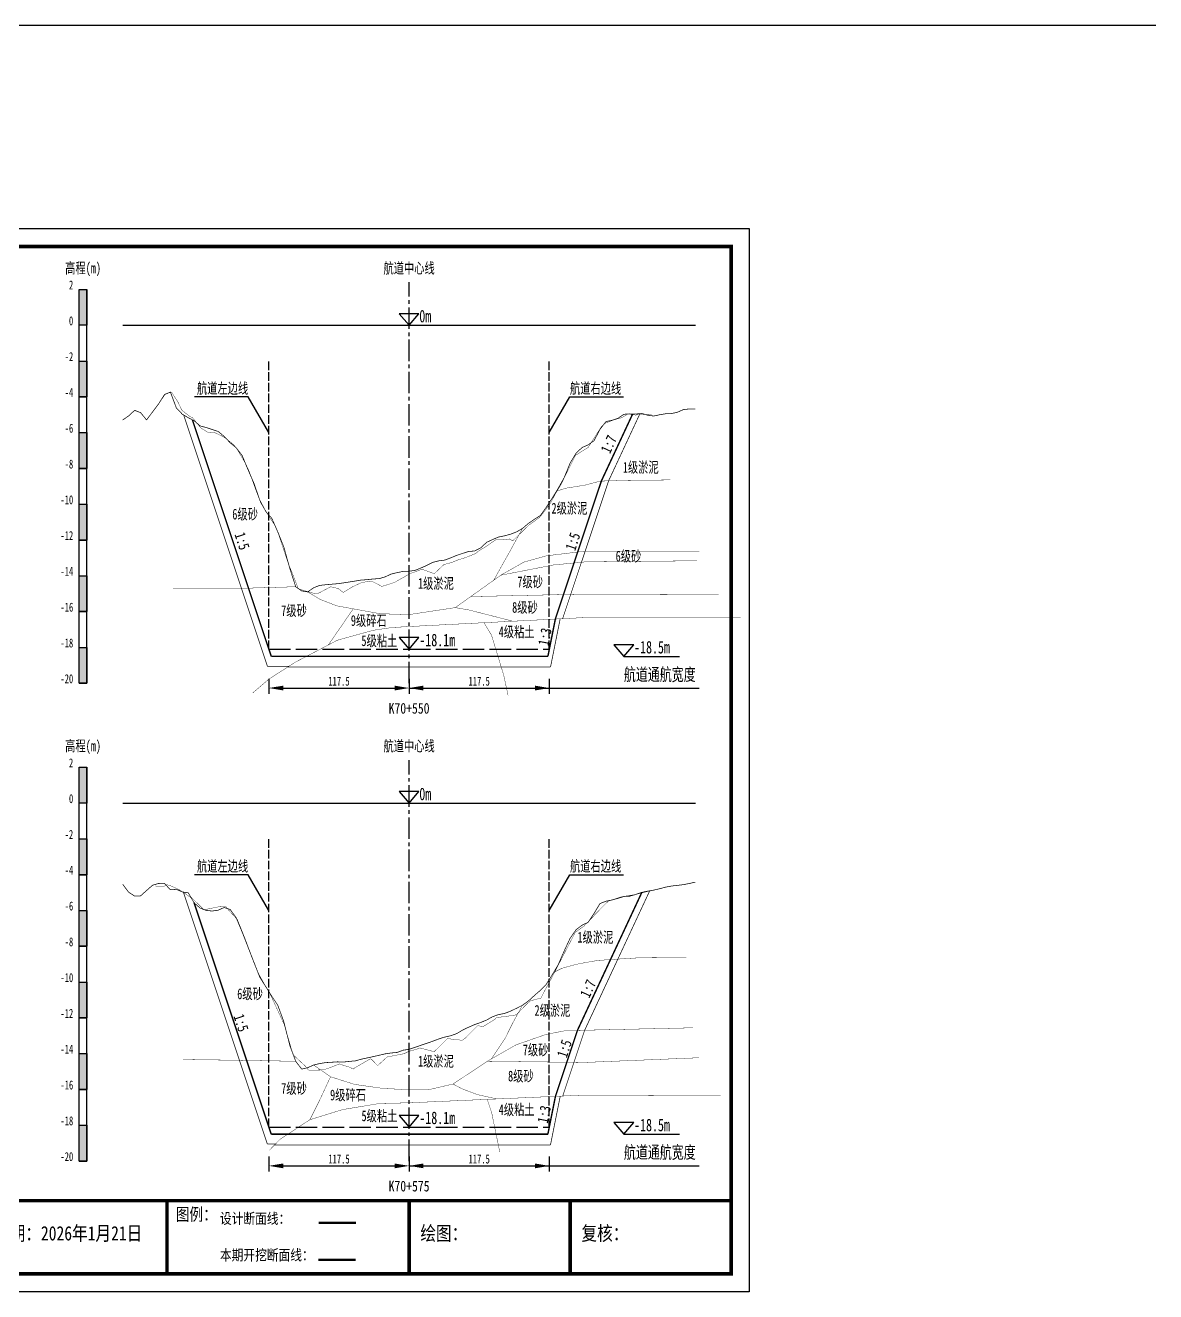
# Model space of a CAD drawing. Header units: millimetres. Extents: x 0 to 1680, y -8762 to 0.
# Drawn here: x 847.8 to 1163.5, y -5197.5 to -4843.7 of the extents above; entities that cross this region are included whole.
import ezdxf
from ezdxf.enums import TextEntityAlignment as Align

# ---------------------------------------------------------------- set-up
doc = ezdxf.new("R2010")
doc.units = ezdxf.units.MM
for name, pattern in [('ACAD_ISO02W100', [15, 12, -3]), ('ACAD_ISO05W100', [33, 24, -3, 0, -3, 0, -3]), ('CENTER2', [1.125, 0.75, -0.125, 0.125, -0.125])]:
    doc.linetypes.add(name, pattern=pattern)
for name, color, linetype in [('0-桩号', 1, 'Continuous'), ('0-航道左右边线标注', 8, 'Continuous'), ('1-疏浚底高', 7, 'Continuous'), ('1-通航宽度', 7, 'Continuous'), ('1-通航底高', 7, 'Continuous'), ('202601', 5, 'Continuous'), ('DMX', 20, 'Continuous'), ('L1', 7, 'Continuous'), ('图幅外框线', 145, 'Continuous'), ('地质分层', 6, 'Continuous'), ('坡比', 1, 'Continuous'), ('尺寸标注', 1, 'Continuous'), ('开挖线', 4, 'Continuous'), ('标尺', 7, 'Continuous'), ('超挖线', 3, 'Continuous'), ('辅助框', 7, 'Continuous'), ('通航底面线', 7, 'ACAD_ISO02W100')]:
    doc.layers.add(name, color=color, linetype=linetype)
doc.styles.get("Standard").update_dxf_attribs({"font": 'arial.ttf'})
doc.styles.add('仿宋', font='仿宋_GB2312.ttf', dxfattribs={"width": 0.8})
doc.styles.add('仿宋GB2312', font='仿宋_GB2312.ttf', dxfattribs={"width": 0.7, "height": 2.5})
doc.styles.add('仿宋体', font='仿宋_GB2312.ttf', dxfattribs={"width": 0.8})
doc.dimstyles.new('2000', dxfattribs={"dimtxt": 3, "dimasz": 2.5, "dimexe": 1.25, "dimexo": 0.625, "dimtad": 1, "dimlfac": 2, "dimdsep": 46, "dimtxsty": 'Standard', "dimcen": 2.5, "dimadec": 0, "dimazin": 0, "dimtfac": 1, "dimtmove": 0, "dimatfit": 3, "dimfxl": 0, "dimarcsym": 0})

# ---------------------------------------------------------------- blocks, each defined once
blk = doc.blocks.new('标尺')
at = {"layer": '标尺', "linetype": 'Continuous'}
for points in [[(-2.11667, 100), (0, 100), (0, 90), (-2.11667, 90)], [(-2.11667, 80), (0, 80), (0, 70), (-2.11667, 70)], [(-2.11667, 60), (0, 60), (0, 50), (-2.11667, 50)], [(-2.11667, 40), (0, 40), (0, 30), (-2.11667, 30)], [(-2.11667, 20), (0, 20), (0, 10), (-2.11667, 10)], [(-2.11667, 0), (0, 0), (0, -10), (-2.11667, -10)]]:
    blk.add_hatch(color=256, dxfattribs=at).paths.add_polyline_path(points)
for p, q in [((-2.11667, -10), (-2.11667, 100)), ((0, -10), (0, 100)), ((-2.11667, 80), (0, 80)), ((-2.11667, 70), (0, 70)), ((-2.11667, 60), (0, 60)), ((-2.11667, 50), (0, 50)), ((-2.11667, 40), (0, 40)), ((-2.11667, 30), (0, 30)), ((-2.11667, 20), (0, 20)), ((-2.11667, 10), (0, 10)), ((-2.11667, 0), (0, 0)), ((-2.11667, -10), (0, -10))]:
    blk.add_line(p, q, dxfattribs=at)
at = {"layer": '标尺'}
for points in [[(-2.11667, 100), (0, 100), (0, 90), (-2.11667, 90)], [(-2.11667, 100), (0, 100), (0, 90), (-2.11667, 90)], [(-2.11667, 80), (0, 80), (0, 70), (-2.11667, 70)], [(-2.11667, 80), (0, 80), (0, 70), (-2.11667, 70)], [(-2.11667, 60), (0, 60), (0, 50), (-2.11667, 50)], [(-2.11667, 60), (0, 60), (0, 50), (-2.11667, 50)], [(-2.11667, 40), (0, 40), (0, 30), (-2.11667, 30)], [(-2.11667, 40), (0, 40), (0, 30), (-2.11667, 30)], [(-2.11667, 20), (0, 20), (0, 10), (-2.11667, 10)], [(-2.11667, 20), (0, 20), (0, 10), (-2.11667, 10)], [(-2.11667, 0), (0, 0), (0, -10), (-2.11667, -10)], [(-2.11667, 0), (0, 0), (0, -10), (-2.11667, -10)]]:
    blk.add_lwpolyline(points, close=True, dxfattribs=at)
at = {"layer": '标尺', "style": '仿宋GB2312', "width": 0.7}
blk.add_text('高程(m)', height=3, dxfattribs=at).set_placement((-1.05833, 106), align=Align.MIDDLE_CENTER)
for s, p in [('2', (-3.81667, 100)), ('0', (-3.81667, 90)), ('-2', (-3.81667, 80)), ('-4', (-3.81667, 70)), ('-6', (-3.81667, 60)), ('-8', (-3.81667, 50)), ('-10', (-3.81667, 40)), ('-12', (-3.81667, 30)), ('-14', (-3.81667, 20)), ('-16', (-3.81667, 10)), ('-18', (-3.81667, 0)), ('-20', (-3.81667, -10))]:
    blk.add_text(s, height=2.5, dxfattribs=at).set_placement(p, align=Align.RIGHT)
blk = doc.blocks.new('通航底高')
at = {"layer": '1-通航底高'}
for p, q in [((-2.76, 3.23), (0, 0)), ((2.76, 3.23), (-2.76, 3.23)), ((0, 0), (2.76, 3.23))]:
    blk.add_line(p, q, dxfattribs=at)
at = {"layer": '1-通航底高', "style": '仿宋', "width": 0.7}
blk.add_attdef('通航底高', (2.86, 0.82), '', height=3.5, dxfattribs=at)
blk = doc.blocks.new('疏浚底高')
at = {"layer": '1-疏浚底高'}
for p, q in [((-2.76, 3.23), (0, 0)), ((2.76, 3.23), (-2.76, 3.23)), ((0, 0), (2.76, 3.23)), ((0, 0), (15.51, 0))]:
    blk.add_line(p, q, dxfattribs=at)
at = {"layer": '1-疏浚底高', "style": '仿宋', "width": 0.7}
blk.add_attdef('疏浚底高', (2.86, 0.82), '', height=3.5, dxfattribs=at)
blk = doc.blocks.new('*D250')
at = {"layer": 'Defpoints', "color": 0}
for p in [(915.83, -5018), (955, -5018), (955, -5028.85)]:
    blk.add_point(p, dxfattribs=at)
at = {"layer": '尺寸标注', "color": 0, "lineweight": -2, "ltscale": 0.5}
for p, q in [((915.83, -5026.25), (915.83, -5030.45)), ((955, -5026.25), (955, -5030.45)), ((919.83, -5028.85), (951, -5028.85))]:
    blk.add_line(p, q, dxfattribs=at)
at = {"layer": '尺寸标注', "color": 0}
for points in [[(919.83, -5028.19), (919.83, -5029.52), (915.83, -5028.85)], [(951, -5029.52), (951, -5028.19), (955, -5028.85)]]:
    blk.add_solid(points, dxfattribs=at)
at = {"layer": '尺寸标注', "color": 0, "insert": (935.42, -5026.96), "char_height": 2.5, "attachment_point": 5, "style": '仿宋GB2312'}
blk.add_mtext('117.5', dxfattribs=at)
blk = doc.blocks.new('*D251')
at = {"layer": 'Defpoints', "color": 0}
for p in [(915.83, -5151.5), (955, -5151.5), (955, -5162.35)]:
    blk.add_point(p, dxfattribs=at)
at = {"layer": '尺寸标注', "color": 0, "lineweight": -2, "ltscale": 0.5}
for p, q in [((915.83, -5159.75), (915.83, -5163.95)), ((955, -5159.75), (955, -5163.95)), ((919.83, -5162.35), (951, -5162.35))]:
    blk.add_line(p, q, dxfattribs=at)
at = {"layer": '尺寸标注', "color": 0}
for points in [[(919.83, -5161.69), (919.83, -5163.02), (915.83, -5162.35)], [(951, -5163.02), (951, -5161.69), (955, -5162.35)]]:
    blk.add_solid(points, dxfattribs=at)
at = {"layer": '尺寸标注', "color": 0, "insert": (935.42, -5160.46), "char_height": 2.5, "attachment_point": 5, "style": '仿宋GB2312'}
blk.add_mtext('117.5', dxfattribs=at)
blk = doc.blocks.new('*D307')
at = {"layer": 'Defpoints', "color": 0}
for p in [(955, -5018), (994.17, -5018), (994.17, -5028.85)]:
    blk.add_point(p, dxfattribs=at)
at = {"layer": '尺寸标注', "color": 0, "lineweight": -2, "ltscale": 0.5}
for p, q in [((955, -5026.25), (955, -5030.45)), ((994.17, -5026.25), (994.17, -5030.45)), ((959, -5028.85), (990.17, -5028.85))]:
    blk.add_line(p, q, dxfattribs=at)
at = {"layer": '尺寸标注', "color": 0}
for points in [[(959, -5028.19), (959, -5029.52), (955, -5028.85)], [(990.17, -5029.52), (990.17, -5028.19), (994.17, -5028.85)]]:
    blk.add_solid(points, dxfattribs=at)
at = {"layer": '尺寸标注', "color": 0, "insert": (974.58, -5026.96), "char_height": 2.5, "attachment_point": 5, "style": '仿宋GB2312'}
blk.add_mtext('117.5', dxfattribs=at)
blk = doc.blocks.new('*D308')
at = {"layer": 'Defpoints', "color": 0}
for p in [(955, -5151.5), (994.17, -5151.5), (994.17, -5162.35)]:
    blk.add_point(p, dxfattribs=at)
at = {"layer": '尺寸标注', "color": 0, "lineweight": -2, "ltscale": 0.5}
for p, q in [((955, -5159.75), (955, -5163.95)), ((994.17, -5159.75), (994.17, -5163.95)), ((959, -5162.35), (990.17, -5162.35))]:
    blk.add_line(p, q, dxfattribs=at)
at = {"layer": '尺寸标注', "color": 0}
for points in [[(959, -5161.69), (959, -5163.02), (955, -5162.35)], [(990.17, -5163.02), (990.17, -5161.69), (994.17, -5162.35)]]:
    blk.add_solid(points, dxfattribs=at)
at = {"layer": '尺寸标注', "color": 0, "insert": (974.58, -5160.46), "char_height": 2.5, "attachment_point": 5, "style": '仿宋GB2312'}
blk.add_mtext('117.5', dxfattribs=at)

msp = doc.modelspace()

# ---------------------------------------------------------------- linework, layer by layer
at = {"layer": '0-航道左右边线标注', "linetype": 'ACAD_ISO02W100', "ltscale": 0.2}
for points in [[(915.8333, -5018), (915.8333, -4937.5)], [(994.1667, -5018), (994.1667, -4937.5)], [(915.8333, -5151.5), (915.8333, -5071)], [(994.1667, -5151.5), (994.1667, -5071)]]:
    msp.add_lwpolyline(points, dxfattribs=at)
at = {"layer": '0-航道左右边线标注'}
for points in [[(915.8333, -4957.5), (910.0598, -4947.5), (895.0598, -4947.5)], [(994.1667, -4957.5), (999.9402, -4947.5), (1014.9402, -4947.5)], [(915.8333, -5091), (910.0598, -5081), (895.0598, -5081)], [(994.1667, -5091), (999.9402, -5081), (1014.9402, -5081)]]:
    msp.add_lwpolyline(points, dxfattribs=at)
at = {"layer": '1-通航宽度'}
for points in [[(955, -5028.85), (1036, -5028.85)], [(955, -5162.35), (1036, -5162.35)]]:
    msp.add_lwpolyline(points, dxfattribs=at)
at = {"layer": '202601', "color": 1, "linetype": 'Continuous', "const_width": 0.1}
for points in [[(884.166, -4950.7), (886.863, -4946.8), (887.073, -4946.6), (888.6497, -4946.2), (890.393, -4948.85), (891.503, -4951.2), (893.8297, -4953.05), (894.4564, -4953.25), (896.7864, -4956.15), (898.7064, -4957.35), (900.733, -4957.5), (902.9297, -4958.55), (903.8097, -4959.1), (906.163, -4961), (907.0097, -4962.2), (909.4197, -4966.3), (910.323, -4968.3), (912.0597, -4973.15), (913.5397, -4977.1), (914.323, -4978.4), (916.3497, -4981.65), (917.5564, -4983.45), (918.1064, -4984.6), (919.8964, -4989.95), (921.3597, -4994.35), (922.1797, -4996.25), (924.053, -5001.1), (924.9797, -5001.4), (928.743, -5002.5), (929.4264, -5002.5), (932.5364, -5000.85), (933.093, -5000.55), (935.2264, -5001.05), (936.5997, -5002.15), (939.1497, -5000.6), (941.8064, -4999.35), (944.213, -4999), (944.7897, -4999.1), (946.6297, -5000.05), (947.4197, -5000.5), (947.5697, -5000.4), (949.0864, -4999.95), (951.0497, -4999.3), (951.2364, -4999.15), (955.453, -4996.8), (956.7897, -4996.35), (958.5464, -4995.65), (959.7064, -4996.05), (962.0264, -4996.9), (964.7364, -4994.35), (967.0297, -4993.75), (968.3797, -4993.15), (970.933, -4992.35), (973.523, -4991.3), (974.6564, -4990.4), (975.953, -4989.65), (979.2597, -4987.4), (980.803, -4987.45), (983.0264, -4987.2), (983.923, -4987.75), (988.183, -4983.6), (988.4064, -4983.4), (988.4764, -4983.3), (988.8797, -4983.05), (991.4597, -4981.15), (992.6264, -4979.7), (994.5597, -4977.1), (995.8397, -4974.65), (997.553, -4971.8), (998.683, -4969.4), (1001.413, -4964), (1001.5897, -4963.75), (1002.043, -4963.5), (1005.033, -4961.6), (1006.0864, -4959.95), (1008.773, -4955.75), (1009.5764, -4954.95), (1012.1264, -4953.95), (1014.453, -4953.3), (1016.1697, -4952.25), (1018.2964, -4952.6), (1019.173, -4952.4), (1020.0664, -4952.4), (1022.6297, -4952.5), (1022.7897, -4952.55)], [(884.166, -5084.15), (884.8997, -5084.2), (886.6464, -5084.2), (887.3964, -5083.8), (888.3564, -5084.1), (890.8364, -5085.2), (894.053, -5087.4), (894.243, -5087.4), (894.3797, -5087.55), (897.733, -5090.8), (901.8964, -5089.95), (902.9797, -5089.9), (903.8497, -5089.9), (904.5897, -5090.9), (907.0397, -5093.55), (908.9464, -5098.25), (910.123, -5101.35), (911.6597, -5105.5), (912.6797, -5108.2), (913.7864, -5110.15), (915.3297, -5112.85), (915.7297, -5113.35), (920.053, -5122.7), (920.7197, -5124.85), (922.5897, -5131.3), (926.133, -5134.6), (926.7064, -5135.45), (926.9997, -5135.6), (931.2797, -5135.55), (931.583, -5135.35), (932.7964, -5134.95), (935.6097, -5133.85), (935.8297, -5134), (938.133, -5134.7), (939.4597, -5135.3), (939.773, -5135), (944.1664, -5132.45), (944.533, -5132.6), (946.203, -5134.35), (948.893, -5131.9), (950.3097, -5131.65), (953.6664, -5131), (954.0197, -5130.8), (954.9597, -5130.35), (956.9864, -5129.8), (958.033, -5129.4), (961.773, -5130.4), (961.9864, -5130.45), (962.013, -5130.45), (962.1197, -5130.35), (965.7197, -5126.8), (969.6897, -5127.25), (969.9464, -5127.2), (970.713, -5126.65), (974.2397, -5123.1), (975.483, -5123.55), (978.9864, -5121.4), (979.3364, -5120.95), (979.633, -5120.9), (984.593, -5120.25), (985.2597, -5119.85), (987.9964, -5117), (988.983, -5116.2), (991.3564, -5115.6), (991.7964, -5115.55), (992.493, -5114.15), (994.933, -5109.65), (996.4964, -5106.6), (997.903, -5103.9), (1001.1864, -5097.55), (1001.4764, -5097.05), (1001.633, -5096.95), (1003.823, -5095.4), (1006.4797, -5092.65), (1006.7664, -5092.3), (1009.6864, -5089.3), (1010.683, -5088.4), (1011.7464, -5088.05), (1014.193, -5087.2), (1016.5297, -5086.8), (1018.1464, -5086.55), (1021.853, -5085.65), (1022.3664, -5085.55), (1022.4264, -5085.55), (1022.643, -5085.45)]]:
    msp.add_lwpolyline(points, dxfattribs=at)
at = {"layer": 'DMX', "color": 7, "linetype": 'Continuous', "const_width": 0.2}
for points in [[(875, -4953.965), (875, -4953.965), (876.6667, -4952.82), (878.3333, -4951.26), (880, -4951.915), (881.6667, -4953.935), (883.3333, -4951.725), (885, -4949.52), (886.6667, -4946.875), (888.3333, -4946.16), (890, -4950.61), (891.6667, -4952.35), (893.3333, -4953.335), (895, -4954.2), (896.6667, -4955.63), (898.3333, -4956.075), (900, -4956.615), (901.6667, -4957.16), (903.3333, -4958.535), (905, -4960.305), (906.6667, -4961.69), (908.3333, -4963.815), (910, -4967.825), (911.6667, -4971.655), (913.3333, -4976.46), (915, -4979.555), (916.6667, -4981.46), (918.3333, -4985.265), (920, -4989.405), (921.6667, -4995.38), (923.3333, -5000.55), (925, -5001.715), (926.6667, -5002), (928.3333, -5000.84), (930, -5000.185), (931.6667, -4999.99), (933.3333, -4999.845), (935, -4999.705), (936.6667, -4999.47), (938.3333, -4999.215), (940, -4998.945), (941.6667, -4998.68), (943.3333, -4998.57), (945, -4998.385), (946.6667, -4998.275), (948.3333, -4997.78), (950, -4997), (951.6667, -4996.61), (953.3333, -4996.26), (955, -4996.215), (956.6667, -4995.975), (958.3333, -4995.3), (960, -4994.56), (961.6667, -4993.72), (963.3333, -4993.305), (965, -4993.1), (966.6667, -4992.46), (968.3333, -4991.775), (970, -4991.22), (971.6667, -4990.69), (973.3333, -4990.555), (975, -4989.68), (976.6667, -4988.135), (978.3333, -4987.36), (980, -4986.665), (981.6667, -4986.325), (983.3333, -4985.875), (985, -4985.24), (986.6667, -4984.27), (988.3333, -4982.86), (990, -4981.695), (991.6667, -4980.655), (993.3333, -4978.325), (995, -4975.775), (996.6667, -4973.035), (998.3333, -4970.05), (1000, -4965.96), (1001.6667, -4963.215), (1003.3333, -4961.65), (1005, -4960.925), (1006.6667, -4959.74), (1008.3333, -4956.575), (1010, -4954.4), (1011.6667, -4954.06), (1013.3333, -4953.5), (1015, -4952.365), (1016.6667, -4952.245), (1018.3333, -4952.29), (1020, -4952.13), (1021.6667, -4952.63), (1023.3333, -4952.85), (1025, -4952.495), (1026.6667, -4952.215), (1028.3333, -4952.165), (1030, -4951.77), (1031.6667, -4951.04), (1033.3333, -4950.875), (1035, -4950.915)], [(875, -5083.68), (875, -5083.68), (876.6667, -5085.895), (878.3333, -5086.975), (880, -5086.91), (881.6667, -5085.425), (883.3333, -5083.95), (885, -5083.46), (886.6667, -5083.42), (888.3333, -5085.22), (890, -5085.1), (891.6667, -5085.81), (893.3333, -5086.08), (895, -5088.91), (896.6667, -5090.345), (898.3333, -5090.985), (900, -5091.145), (901.6667, -5090.925), (903.3333, -5090.17), (905, -5090.705), (906.6667, -5092.93), (908.3333, -5096.92), (910, -5101.185), (911.6667, -5105.5), (913.3333, -5109.72), (915, -5112.32), (916.6667, -5114.99), (918.3333, -5117.5), (920, -5122.045), (921.6667, -5128.66), (923.3333, -5133.13), (925, -5135.305), (926.6667, -5134.93), (928.3333, -5134.175), (930, -5133.77), (931.6667, -5133.505), (933.3333, -5133.405), (935, -5133.285), (936.6667, -5133.345), (938.3333, -5133.16), (940, -5133.01), (941.6667, -5132.545), (943.3333, -5132.185), (945, -5131.825), (946.6667, -5131.445), (948.3333, -5131.055), (950, -5130.8), (951.6667, -5130.67), (953.3333, -5130.035), (955, -5129.795), (956.6667, -5129.24), (958.3333, -5128.645), (960, -5128.085), (961.6667, -5127.51), (963.3333, -5126.88), (965, -5126.35), (966.6667, -5125.99), (968.3333, -5125.38), (970, -5124.38), (971.6667, -5123.595), (973.3333, -5122.865), (975, -5122.295), (976.6667, -5121.605), (978.3333, -5120.665), (980, -5120.09), (981.6667, -5119.765), (983.3333, -5119.135), (985, -5118.325), (986.6667, -5117.48), (988.3333, -5116.285), (990, -5114.76), (991.6667, -5113.315), (993.3333, -5111.605), (995, -5108.955), (996.6667, -5106.125), (998.3333, -5102.3), (1000, -5098.725), (1001.6667, -5096.36), (1003.3333, -5095.095), (1005, -5094.315), (1006.6667, -5091.835), (1008.3333, -5089.065), (1010, -5088.41), (1011.6667, -5088.065), (1013.3333, -5087.61), (1015, -5087.095), (1016.6667, -5086.995), (1018.3333, -5086.52), (1020, -5085.935), (1021.6667, -5085.585), (1023.3333, -5085.315), (1025, -5084.91), (1026.6667, -5084.48), (1028.3333, -5084.165), (1030, -5083.975), (1031.6667, -5083.78), (1033.3333, -5083.44), (1035, -5083.08)]]:
    msp.add_lwpolyline(points, dxfattribs=at)
at = {"layer": 'L1', "linetype": 'CENTER2', "ltscale": 8}
for p, q in [((955, -5027.5), (955, -4915.5)), ((955, -5161), (955, -5049))]:
    msp.add_line(p, q, dxfattribs=at)
at = {"layer": 'L1'}
for p, q in [((952.2375, -4924.2679), (955, -4927.5)), ((957.7625, -4924.2679), (952.2375, -4924.2679)), ((955, -4927.5), (957.7625, -4924.2679)), ((875, -4927.5), (1035, -4927.5)), ((952.2375, -5057.7679), (955, -5061)), ((957.7625, -5057.7679), (952.2375, -5057.7679)), ((955, -5061), (957.7625, -5057.7679)), ((875, -5061), (1035, -5061))]:
    msp.add_line(p, q, dxfattribs=at)
at = {"layer": '图幅外框线'}
msp.add_lwpolyline([(630, -4900.5), (1050, -4900.5), (1050, -5197.5), (630, -5197.5)], close=True, dxfattribs=at)
at = {"layer": '地质分层'}
msp.add_lwpolyline([(482.9852, -4843.6956), (1163.546, -4843.6956)], dxfattribs=at)
at = {"layer": '地质分层', "linetype": 'ACAD_ISO05W100', "ltscale": 0.2, "const_width": 0.1, "flags": 128}
for points in [[(996.181, -4973.8335), (998.835, -4973.0058), (1004.1669, -4972.1541), (1008.3627, -4971.0372), (1016.1825, -4970.8231), (1027.9959, -4970.7045)], [(986.6667, -4984.27), (983.3067, -4990.3923), (978.6337, -4998.7342)], [(926.6667, -5002), (930.1952, -5004.1061), (934.7951, -5005.8792), (946.8871, -5008.085), (955, -5008.3333), (967.8963, -5006.3804), (980.6036, -4997.3314), (987.0735, -4993.6615), (993.3516, -4991.9113), (1004.1669, -4990.5985), (1036.0972, -4990.5944)], [(980.6036, -4997.3314), (995.3652, -4994.4545), (1001.7138, -4993.854), (1004.1669, -4993.5985), (1035.3955, -4993.2958)], [(889.0544, -5001.0471), (905.8337, -5001.0642), (923.3333, -5000.55)], [(972.2286, -5003.2953), (1004.1669, -5002.5985), (1041.48, -5002.7206)], [(967.8963, -5006.3804), (971.7637, -5007.0491), (984.0162, -5010.1838)], [(911.3337, -5030.2308), (915.9055, -5026.3056), (923.2392, -5021.6176), (934.9996, -5015.4771), (945.0422, -5012.7039), (950.1966, -5011.9452), (955, -5011.6667), (1004.1669, -5009.1541), (1047.6082, -5009.1201)], [(932.4195, -5016.8242), (935.3483, -5012.6101), (939.4028, -5006.7197)], [(975.9269, -5010.5972), (978.0245, -5014.0842), (981.4223, -5025.2221), (982.6455, -5030.859)], [(995.3732, -5108.3214), (997.7049, -5107.1414), (1001.6188, -5106.0629), (1004.1669, -5105.5621), (1007.717, -5104.9551), (1012.4042, -5104.6415), (1019.4639, -5104.2027), (1032.4328, -5104.1357)], [(986.6667, -5117.48), (983.8756, -5122.589), (981.8742, -5126.636), (977.9934, -5132.4715)], [(928.3333, -5134.175), (933.0605, -5137.4549), (939.7883, -5139.5922), (947.8358, -5140.7319), (955, -5141.0667), (960.5, -5141.0667), (967.263, -5139.4869), (976.8347, -5133.1336), (984.8576, -5128.5489), (993.2536, -5125.629), (998.6922, -5124.5697), (1004.1669, -5124.451), (1034.3533, -5123.7734)], [(891.8589, -5132.6417), (905.8337, -5132.8223), (923.3333, -5133.13)], [(976.8347, -5133.1336), (1004.1669, -5133.451), (1036.006, -5132.1391)], [(927.2994, -5149.4558), (929.9784, -5144.0843), (933.0605, -5137.4549)], [(967.263, -5139.4869), (969.722, -5140.7911), (974.0388, -5142.4265), (979.5032, -5143.6513)], [(915.9849, -5157.9836), (918.9311, -5154.9411), (927.2994, -5149.4558), (936.4324, -5146.6231), (946.7803, -5144.9146), (955, -5144.7333), (1004.1669, -5142.5621), (1042.0669, -5142.732)], [(976.8326, -5143.7692), (978.0926, -5147.592), (980.3349, -5158.4911)]]:
    msp.add_lwpolyline(points, dxfattribs=at)
at = {"layer": '开挖线', "linetype": 'Continuous', "const_width": 0.4, "flags": 128}
for points in [[(1008.7012, -4971.0279), (1017.4566, -4952.2663)], [(916.5, -5020), (894.476, -4953.9281)], [(995.8509, -5009.579), (1008.7012, -4971.0279)], [(993.7667, -5020), (995.8509, -5009.579)], [(916.5, -5020), (993.7667, -5020)], [(1002.0246, -5124.4975), (1020.0226, -5085.9303)], [(916.5, -5153.5), (894.9309, -5088.7926)], [(995.8811, -5142.928), (1002.0246, -5124.4975)], [(993.7667, -5153.5), (995.8811, -5142.928)], [(916.5, -5153.5), (993.7667, -5153.5)]]:
    msp.add_lwpolyline(points, dxfattribs=at)
at = {"layer": '超挖线', "linetype": 'ACAD_ISO02W100', "ltscale": 0.5, "const_width": 0.2, "flags": 128}
for points in [[(915.4167, -5022.75), (892.0195, -4952.5585)], [(1010.7271, -4970.9724), (1019.4978, -4952.1782)], [(997.8855, -5009.4751), (1010.7197, -4970.9726)], [(994.5, -5023), (997.198, -5009.5102)], [(915.4167, -5022.75), (921.4677, -5022.75)], [(921.0766, -5023), (994.5, -5023)], [(915.4167, -5156.25), (891.9521, -5085.8562)], [(1004.045, -5124.4536), (1022.226, -5085.4944)], [(997.911, -5142.8384), (1004.0392, -5124.4538)], [(994.5, -5156.5), (997.2263, -5142.8686)], [(915.4167, -5156.25), (917.6637, -5156.25)], [(917.4216, -5156.5), (994.5, -5156.5)]]:
    msp.add_lwpolyline(points, dxfattribs=at)
at = {"layer": '辅助框', "color": 24, "const_width": 1}
msp.add_lwpolyline([(1045, -5192.5), (1045, -4905.5), (655, -4905.5), (655, -5192.5)], close=True, dxfattribs=at)
for points in [[(655, -5172.082), (1045, -5172.082)], [(887.3788, -5172.082), (887.3788, -5192.5)], [(955, -5172.082), (955, -5192.5)], [(1000, -5172.082), (1000, -5172.082), (1000, -5192.5)]]:
    msp.add_lwpolyline(points, dxfattribs=at)
at = {"layer": '辅助框', "color": 7, "lineweight": 50}
msp.add_lwpolyline([(929.7886, -5178.2804), (940.1471, -5178.2804)], dxfattribs=at)
at = {"layer": '辅助框', "color": 1, "lineweight": 50}
msp.add_lwpolyline([(929.7168, -5188.607), (940.0753, -5188.607)], dxfattribs=at)
at = {"layer": '通航底面线', "ltscale": 0.5}
for points in [[(915.8333, -5018), (955, -5018), (994.1667, -5018)], [(915.8333, -5151.5), (955, -5151.5), (994.1667, -5151.5)]]:
    msp.add_lwpolyline(points, dxfattribs=at)

# ---------------------------------------------------------------- block references
at = {"layer": '1-疏浚底高'}
for p in [(1015, -5020), (1015, -5153.5)]:
    msp.add_blockref('疏浚底高', p, dxfattribs=at).add_auto_attribs({'疏浚底高': '-18.5m'})
at = {"layer": '1-通航底高'}
for p in [(955, -5018), (955, -5151.5)]:
    msp.add_blockref('通航底高', p, dxfattribs=at).add_auto_attribs({'通航底高': '-18.1m'})
at = {"layer": '标尺'}
for p in [(865, -5017.5), (865, -5151)]:
    msp.add_blockref('标尺', p, dxfattribs=at)

# ---------------------------------------------------------------- texts
at = {"layer": '0-桩号', "style": '仿宋', "width": 0.8}
for s, p in [('K70+550', (955, -5034.5289)), ('K70+575', (955, -5168.0289))]:
    msp.add_text(s, height=3, dxfattribs=at).set_placement(p, align=Align.MIDDLE)
at = {"layer": '0-航道左右边线标注', "style": '仿宋', "width": 0.7}
for p in [(910.0598, -4947.5), (910.0598, -5081)]:
    msp.add_text('航道左边线', height=3, dxfattribs=at).set_placement(p, align=Align.BOTTOM_RIGHT)
for p in [(999.9402, -4947.5), (999.9402, -5081)]:
    msp.add_text('航道右边线', height=3, dxfattribs=at).set_placement(p, align=Align.BOTTOM_LEFT)
at = {"layer": '1-通航宽度', "style": '仿宋', "width": 0.7}
for p in [(1015, -5027.85), (1015, -5161.35)]:
    msp.add_text('航道通航宽度', height=3.5, dxfattribs=at).set_placement(p, align=Align.BOTTOM_LEFT)
at = {"layer": 'L1', "style": '仿宋', "width": 0.7}
for p in [(955, -4911.5289), (955, -5045.0289)]:
    msp.add_text('航道中心线', height=3, dxfattribs=at).set_placement(p, align=Align.MIDDLE_CENTER)
for p in [(957.8561, -4926.6797), (957.8561, -5060.1797)]:
    msp.add_text('0m ', height=3.5, dxfattribs=at).set_placement(p)
at = {"layer": '地质分层', "linetype": 'Continuous', "width": 0.7}
for s, style, p in [('1级淤泥', '仿宋体', (1019.7248, -4967.1642)), ('2级淤泥', '仿宋体', (999.7957, -4978.6006)), ('6级砂', '仿宋GB2312', (909.1932, -4980.2468)), ('6级砂', '仿宋GB2312', (1016.2739, -4991.9976)), ('1级淤泥', '仿宋体', (962.5027, -4999.5994)), ('7级砂', '仿宋GB2312', (988.8182, -4999.1882)), ('7级砂', '仿宋GB2312', (922.8536, -5007.2115)), ('8级砂', '仿宋GB2312', (987.3644, -5006.3112)), ('9级碎石', '仿宋GB2312', (943.7542, -5009.9775)), ('4级粘土', '仿宋GB2312', (985.0362, -5013.1374)), ('5级粘土', '仿宋体', (946.6922, -5015.6213)), ('1级淤泥', '仿宋体', (1007.0501, -5098.4663)), ('6级砂', '仿宋GB2312', (910.5663, -5114.2766)), ('2级淤泥', '仿宋体', (995.0493, -5118.9073)), ('7级砂', '仿宋GB2312', (990.3409, -5129.9455)), ('1级淤泥', '仿宋体', (962.5027, -5133.0994)), ('8级砂', '仿宋GB2312', (986.2212, -5137.252)), ('7级砂', '仿宋GB2312', (922.8536, -5140.7115)), ('9级碎石', '仿宋GB2312', (937.9392, -5142.5412)), ('5级粘土', '仿宋体', (946.7162, -5148.3723)), ('4级粘土', '仿宋GB2312', (985.0362, -5146.6374))]:
    msp.add_text(s, height=3, dxfattribs=dict(at, style=style)).set_placement(p, align=Align.MIDDLE_CENTER)
at = {"layer": '坡比', "style": '仿宋体', "width": 0.8}
for s, rotation, p in [('1:7', 65, (1010.8056, -4960.7279)), ('1:5', 288, (908.3646, -4987.7852)), ('1:5', 72, (1000.7411, -4987.9032)), ('1:3', 79, (992.9473, -5014.5208)), ('1:7', 65, (1004.999, -5112.8464)), ('1:5', 288, (908.0816, -5122.3952)), ('1:5', 72, (998.378, -5129.584)), ('1:3', 79, (992.7285, -5147.9615))]:
    msp.add_text(s, height=3, rotation=rotation, dxfattribs=at).set_placement(p, align=Align.MIDDLE)
at = {"layer": '辅助框', "insert": (889.8269, -5174.132), "char_height": 3.5, "width": 20.652058, "attachment_point": 1, "style": '仿宋'}
msp.add_mtext('{\\C3;图例：}', dxfattribs=at)
at = {"layer": '辅助框', "color": 7, "lineweight": 50, "insert": (902.1654, -5175.5513), "char_height": 3, "width": 26.24717, "attachment_point": 1, "style": '仿宋'}
msp.add_mtext('设计断面线：', dxfattribs=at)
at = {"layer": '辅助框', "lineweight": 0, "char_height": 4, "width": 115.886347, "attachment_point": 1}
for s, insert in [('{\\fKaiTi|b0|i0|c134|p49;\\W0.8;测量日期：2026年1月21日}', (830.3284, -5179.182)), ('{\\fKaiTi|b0|i0|c134|p49;\\W0.8;绘图：}', (958.1551, -5179.182)), ('{\\fKaiTi|b0|i0|c134|p49;\\W0.8;复核：}', (1003.1551, -5179.182))]:
    msp.add_mtext(s, dxfattribs=dict(at, insert=insert))
at = {"layer": '辅助框', "color": 1, "insert": (902.1654, -5185.7604), "char_height": 3, "width": 26.24717, "attachment_point": 1, "style": '仿宋'}
msp.add_mtext('本期开挖断面线：', dxfattribs=at)

# ---------------------------------------------------------------- dimensions: what is measured, and where the dimension line sits
at = {"layer": '尺寸标注', "ltscale": 0.5}
for p1, p2, distance, picture, middle in [((915.8333, -5018), (955, -5018), -10.8526, '*D250', (935.4167, -5026.9561)), ((955, -5018), (994.1667, -5018), -10.8525, '*D307', (974.5833, -5026.9561)), ((915.8333, -5151.5), (955, -5151.5), -10.8525, '*D251', (935.4167, -5160.4561)), ((955, -5151.5), (994.1667, -5151.5), -10.8525, '*D308', (974.5833, -5160.4561))]:
    dim = msp.add_aligned_dim(p1=p1, p2=p2, distance=distance, dimstyle='2000', override={"dimtxt": 3.5, "dimasz": 4, "dimexe": 1.6, "dimexo": 8.25, "dimlfac": 3, "dimtxsty": '仿宋GB2312'}, dxfattribs=at)
    dim.commit()
    dim.dimension.update_dxf_attribs({"geometry": picture, "text_midpoint": middle})

doc.saveas('drawing.dxf')
